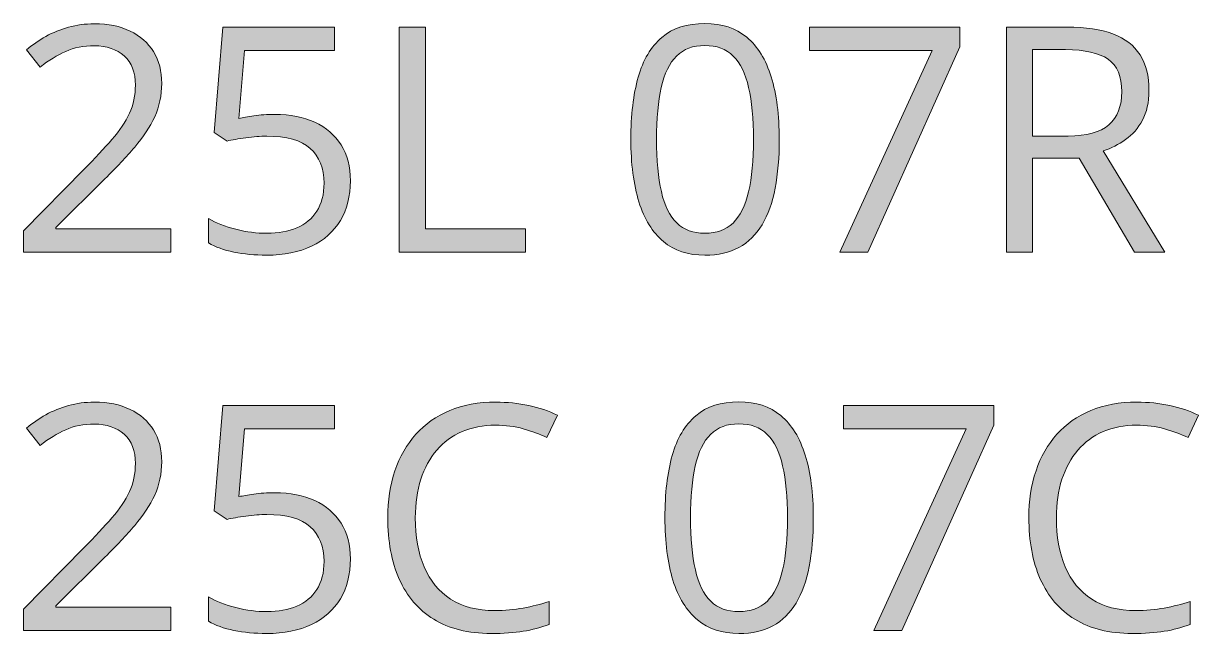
# Model space of a CAD drawing. Extents: x 210.6 to 255.3, y -405.4 to -353.4.
# Drawn here: x 210.62 to 255.34, y -376.63 to -353.41 of the extents above; entities that cross this region are included whole.
import ezdxf

# ---------------------------------------------------------------- set-up
doc = ezdxf.new("R2010")
doc.units = 0
doc.header["$MEASUREMENT"] = 0
doc.layers.add('Layer 1', color=7, linetype='Continuous', lineweight=0)

# ---------------------------------------------------------------- blocks, each defined once
blk = doc.blocks.new('Block_1')
at = {"layer": 'Layer 1', "true_color": 0x231f20, "transparency": 33554687}
h = blk.add_hatch(color=250, dxfattribs=at)
h.dxf.hatch_style = 2
edge = h.paths.add_edge_path()
edge.add_spline(control_points=[(216.233, -362.111), (216.233, -362.111), (210.62, -362.111), (210.62, -362.111), (210.62, -362.111), (210.62, -361.297), (210.62, -361.297), (210.62, -361.297), (212.911, -358.971), (212.911, -358.971), (213.336, -358.541), (213.695, -358.158), (213.986, -357.822), (214.277, -357.486), (214.499, -357.155), (214.651, -356.829), (214.803, -356.503), (214.879, -356.145), (214.879, -355.754), (214.879, -355.27), (214.736, -354.899), (214.449, -354.644), (214.162, -354.388), (213.784, -354.26), (213.315, -354.26), (212.905, -354.26), (212.542, -354.33), (212.225, -354.471), (211.909, -354.611), (211.584, -354.811), (211.252, -355.068), (211.252, -355.068), (210.731, -354.412), (210.731, -354.412), (210.958, -354.221), (211.205, -354.051), (211.472, -353.902), (211.74, -353.754), (212.027, -353.637), (212.333, -353.551), (212.64, -353.465), (212.967, -353.422), (213.315, -353.422), (213.842, -353.422), (214.297, -353.514), (214.68, -353.697), (215.063, -353.881), (215.359, -354.143), (215.568, -354.482), (215.777, -354.822), (215.881, -355.227), (215.881, -355.695), (215.881, -356.148), (215.792, -356.569), (215.612, -356.958), (215.432, -357.347), (215.18, -357.731), (214.856, -358.112), (214.532, -358.493), (214.153, -358.896), (213.719, -359.322), (213.719, -359.322), (211.856, -361.18), (211.856, -361.18), (211.856, -361.18), (211.856, -361.221), (211.856, -361.221), (211.856, -361.221), (216.233, -361.221), (216.233, -361.221), (216.233, -361.221), (216.233, -362.111), (216.233, -362.111)], knot_values=[0, 0, 0, 0, 1, 1, 1, 2, 2, 2, 3, 3, 3, 4, 4, 4, 5, 5, 5, 6, 6, 6, 7, 7, 7, 8, 8, 8, 9, 9, 9, 10, 10, 10, 11, 11, 11, 12, 12, 12, 13, 13, 13, 14, 14, 14, 15, 15, 15, 16, 16, 16, 17, 17, 17, 18, 18, 18, 19, 19, 19, 20, 20, 20, 21, 21, 21, 22, 22, 22, 23, 23, 23, 24, 24, 24, 24], degree=3, periodic=0)
h = blk.add_hatch(color=250, dxfattribs=at)
h.dxf.hatch_style = 2
edge = h.paths.add_edge_path()
edge.add_spline(control_points=[(220.188, -356.873), (220.77, -356.873), (221.276, -356.972), (221.706, -357.169), (222.135, -357.366), (222.468, -357.652), (222.705, -358.027), (222.941, -358.402), (223.059, -358.857), (223.059, -359.393), (223.059, -359.979), (222.932, -360.483), (222.678, -360.907), (222.424, -361.331), (222.059, -361.657), (221.583, -361.886), (221.106, -362.114), (220.536, -362.229), (219.872, -362.229), (219.426, -362.229), (219.012, -362.189), (218.629, -362.111), (218.247, -362.033), (217.924, -361.916), (217.663, -361.76), (217.663, -361.76), (217.663, -360.834), (217.663, -360.834), (217.948, -361.006), (218.293, -361.143), (218.7, -361.244), (219.106, -361.346), (219.5, -361.396), (219.883, -361.396), (220.317, -361.396), (220.697, -361.327), (221.023, -361.188), (221.349, -361.05), (221.603, -360.839), (221.785, -360.556), (221.966, -360.272), (222.057, -359.916), (222.057, -359.486), (222.057, -358.916), (221.882, -358.476), (221.533, -358.165), (221.183, -357.854), (220.631, -357.699), (219.877, -357.699), (219.635, -357.699), (219.37, -357.719), (219.081, -357.758), (218.792, -357.797), (218.553, -357.84), (218.366, -357.887), (218.366, -357.887), (217.874, -357.564), (217.874, -357.564), (217.874, -357.564), (218.202, -353.545), (218.202, -353.545), (218.202, -353.545), (222.461, -353.545), (222.461, -353.545), (222.461, -353.545), (222.461, -354.436), (222.461, -354.436), (222.461, -354.436), (219.034, -354.436), (219.034, -354.436), (219.034, -354.436), (218.817, -357.02), (218.817, -357.02), (218.965, -356.988), (219.157, -356.956), (219.391, -356.923), (219.625, -356.89), (219.891, -356.873), (220.188, -356.873)], knot_values=[0, 0, 0, 0, 1, 1, 1, 2, 2, 2, 3, 3, 3, 4, 4, 4, 5, 5, 5, 6, 6, 6, 7, 7, 7, 8, 8, 8, 9, 9, 9, 10, 10, 10, 11, 11, 11, 12, 12, 12, 13, 13, 13, 14, 14, 14, 15, 15, 15, 16, 16, 16, 17, 17, 17, 18, 18, 18, 19, 19, 19, 20, 20, 20, 21, 21, 21, 22, 22, 22, 23, 23, 23, 24, 24, 24, 25, 25, 25, 26, 26, 26, 26], degree=3, periodic=0)
h = blk.add_hatch(color=250, dxfattribs=at)
h.dxf.hatch_style = 2
edge = h.paths.add_edge_path()
edge.add_spline(control_points=[(224.922, -362.111), (224.922, -362.111), (224.922, -353.545), (224.922, -353.545), (224.922, -353.545), (225.918, -353.545), (225.918, -353.545), (225.918, -353.545), (225.918, -361.221), (225.918, -361.221), (225.918, -361.221), (229.721, -361.221), (229.721, -361.221), (229.721, -361.221), (229.721, -362.111), (229.721, -362.111), (229.721, -362.111), (224.922, -362.111), (224.922, -362.111)], knot_values=[0, 0, 0, 0, 1, 1, 1, 2, 2, 2, 3, 3, 3, 4, 4, 4, 5, 5, 5, 6, 6, 6, 6], degree=3, periodic=0)
h = blk.add_hatch(color=250, dxfattribs=at)
h.dxf.hatch_style = 2
edge = h.paths.add_edge_path()
edge.add_spline(control_points=[(234.713, -357.816), (234.713, -358.613), (234.774, -359.277), (234.895, -359.809), (235.016, -360.34), (235.212, -360.737), (235.484, -361.001), (235.755, -361.265), (236.112, -361.396), (236.553, -361.396), (236.995, -361.396), (237.351, -361.266), (237.623, -361.004), (237.894, -360.742), (238.091, -360.346), (238.214, -359.814), (238.337, -359.283), (238.399, -358.617), (238.399, -357.816), (238.399, -357.031), (238.338, -356.374), (238.217, -355.845), (238.096, -355.315), (237.901, -354.917), (237.631, -354.649), (237.362, -354.382), (237.002, -354.248), (236.553, -354.248), (236.104, -354.248), (235.745, -354.382), (235.475, -354.649), (235.206, -354.917), (235.011, -355.315), (234.892, -355.845), (234.773, -356.374), (234.713, -357.031), (234.713, -357.816)], knot_values=[0, 0, 0, 0, 1, 1, 1, 2, 2, 2, 3, 3, 3, 4, 4, 4, 5, 5, 5, 6, 6, 6, 7, 7, 7, 8, 8, 8, 9, 9, 9, 10, 10, 10, 11, 11, 11, 12, 12, 12, 12], degree=3, periodic=0)
edge = h.paths.add_edge_path()
edge.add_spline(control_points=[(239.383, -357.816), (239.383, -358.512), (239.331, -359.133), (239.225, -359.68), (239.12, -360.227), (238.954, -360.689), (238.727, -361.068), (238.5, -361.447), (238.208, -361.735), (237.848, -361.933), (237.489, -362.13), (237.057, -362.229), (236.553, -362.229), (235.917, -362.229), (235.39, -362.055), (234.974, -361.707), (234.558, -361.359), (234.248, -360.856), (234.042, -360.198), (233.837, -359.54), (233.735, -358.746), (233.735, -357.816), (233.735, -356.902), (233.828, -356.116), (234.013, -355.458), (234.199, -354.8), (234.499, -354.294), (234.913, -353.94), (235.327, -353.587), (235.874, -353.41), (236.553, -353.41), (237.198, -353.41), (237.729, -353.585), (238.147, -353.935), (238.565, -354.284), (238.875, -354.788), (239.079, -355.446), (239.282, -356.104), (239.383, -356.895), (239.383, -357.816)], knot_values=[0, 0, 0, 0, 1, 1, 1, 2, 2, 2, 3, 3, 3, 4, 4, 4, 5, 5, 5, 6, 6, 6, 7, 7, 7, 8, 8, 8, 9, 9, 9, 10, 10, 10, 11, 11, 11, 12, 12, 12, 13, 13, 13, 13], degree=3, periodic=0)
h = blk.add_hatch(color=250, dxfattribs=at)
h.dxf.hatch_style = 2
edge = h.paths.add_edge_path()
edge.add_spline(control_points=[(241.692, -362.111), (241.692, -362.111), (245.208, -354.436), (245.208, -354.436), (245.208, -354.436), (240.538, -354.436), (240.538, -354.436), (240.538, -354.436), (240.538, -353.545), (240.538, -353.545), (240.538, -353.545), (246.25, -353.545), (246.25, -353.545), (246.25, -353.545), (246.25, -354.295), (246.25, -354.295), (246.25, -354.295), (242.758, -362.111), (242.758, -362.111), (242.758, -362.111), (241.692, -362.111), (241.692, -362.111)], knot_values=[0, 0, 0, 0, 1, 1, 1, 2, 2, 2, 3, 3, 3, 4, 4, 4, 5, 5, 5, 6, 6, 6, 7, 7, 7, 7], degree=3, periodic=0)
h = blk.add_hatch(color=250, dxfattribs=at)
h.dxf.hatch_style = 2
edge = h.paths.add_edge_path()
edge.add_spline(control_points=[(250.282, -354.406), (250.282, -354.406), (249.022, -354.406), (249.022, -354.406), (249.022, -354.406), (249.022, -357.693), (249.022, -357.693), (249.022, -357.693), (250.381, -357.693), (250.381, -357.693), (251.081, -357.693), (251.595, -357.551), (251.925, -357.266), (252.255, -356.98), (252.42, -356.561), (252.42, -356.006), (252.42, -355.424), (252.246, -355.012), (251.896, -354.77), (251.546, -354.527), (251.008, -354.406), (250.282, -354.406)], knot_values=[0, 0, 0, 0, 1, 1, 1, 2, 2, 2, 3, 3, 3, 4, 4, 4, 5, 5, 5, 6, 6, 6, 7, 7, 7, 7], degree=3, periodic=0)
edge = h.paths.add_edge_path()
edge.add_spline(control_points=[(250.34, -353.545), (251.043, -353.545), (251.625, -353.632), (252.083, -353.806), (252.542, -353.979), (252.885, -354.244), (253.112, -354.6), (253.338, -354.955), (253.452, -355.408), (253.452, -355.959), (253.452, -356.412), (253.37, -356.79), (253.206, -357.093), (253.042, -357.396), (252.827, -357.641), (252.561, -357.828), (252.295, -358.016), (252.012, -358.16), (251.711, -358.262), (251.711, -358.262), (254.061, -362.111), (254.061, -362.111), (254.061, -362.111), (252.901, -362.111), (252.901, -362.111), (252.901, -362.111), (250.803, -358.537), (250.803, -358.537), (250.803, -358.537), (249.022, -358.537), (249.022, -358.537), (249.022, -358.537), (249.022, -362.111), (249.022, -362.111), (249.022, -362.111), (248.026, -362.111), (248.026, -362.111), (248.026, -362.111), (248.026, -353.545), (248.026, -353.545), (248.026, -353.545), (250.34, -353.545), (250.34, -353.545)], knot_values=[0, 0, 0, 0, 1, 1, 1, 2, 2, 2, 3, 3, 3, 4, 4, 4, 5, 5, 5, 6, 6, 6, 7, 7, 7, 8, 8, 8, 9, 9, 9, 10, 10, 10, 11, 11, 11, 12, 12, 12, 13, 13, 13, 14, 14, 14, 14], degree=3, periodic=0)
h = blk.add_hatch(color=250, dxfattribs=at)
h.dxf.hatch_style = 2
edge = h.paths.add_edge_path()
edge.add_spline(control_points=[(216.233, -376.511), (216.233, -376.511), (210.62, -376.511), (210.62, -376.511), (210.62, -376.511), (210.62, -375.697), (210.62, -375.697), (210.62, -375.697), (212.911, -373.371), (212.911, -373.371), (213.336, -372.941), (213.695, -372.558), (213.986, -372.222), (214.277, -371.886), (214.499, -371.555), (214.651, -371.229), (214.803, -370.903), (214.879, -370.544), (214.879, -370.154), (214.879, -369.669), (214.736, -369.299), (214.449, -369.043), (214.162, -368.788), (213.784, -368.66), (213.315, -368.66), (212.905, -368.66), (212.542, -368.73), (212.225, -368.871), (211.909, -369.011), (211.584, -369.21), (211.252, -369.468), (211.252, -369.468), (210.731, -368.812), (210.731, -368.812), (210.958, -368.621), (211.205, -368.451), (211.472, -368.302), (211.74, -368.154), (212.027, -368.037), (212.333, -367.951), (212.64, -367.865), (212.967, -367.822), (213.315, -367.822), (213.842, -367.822), (214.297, -367.914), (214.68, -368.097), (215.063, -368.281), (215.359, -368.542), (215.568, -368.882), (215.777, -369.222), (215.881, -369.626), (215.881, -370.095), (215.881, -370.548), (215.792, -370.969), (215.612, -371.358), (215.432, -371.747), (215.18, -372.131), (214.856, -372.512), (214.532, -372.893), (214.153, -373.296), (213.719, -373.722), (213.719, -373.722), (211.856, -375.58), (211.856, -375.58), (211.856, -375.58), (211.856, -375.621), (211.856, -375.621), (211.856, -375.621), (216.233, -375.621), (216.233, -375.621), (216.233, -375.621), (216.233, -376.511), (216.233, -376.511)], knot_values=[0, 0, 0, 0, 1, 1, 1, 2, 2, 2, 3, 3, 3, 4, 4, 4, 5, 5, 5, 6, 6, 6, 7, 7, 7, 8, 8, 8, 9, 9, 9, 10, 10, 10, 11, 11, 11, 12, 12, 12, 13, 13, 13, 14, 14, 14, 15, 15, 15, 16, 16, 16, 17, 17, 17, 18, 18, 18, 19, 19, 19, 20, 20, 20, 21, 21, 21, 22, 22, 22, 23, 23, 23, 24, 24, 24, 24], degree=3, periodic=0)
h = blk.add_hatch(color=250, dxfattribs=at)
h.dxf.hatch_style = 2
edge = h.paths.add_edge_path()
edge.add_spline(control_points=[(220.188, -371.273), (220.77, -371.273), (221.276, -371.372), (221.706, -371.569), (222.135, -371.766), (222.468, -372.052), (222.705, -372.427), (222.941, -372.802), (223.059, -373.257), (223.059, -373.792), (223.059, -374.378), (222.932, -374.883), (222.678, -375.307), (222.424, -375.731), (222.059, -376.057), (221.583, -376.286), (221.106, -376.514), (220.536, -376.628), (219.872, -376.628), (219.426, -376.628), (219.012, -376.589), (218.629, -376.511), (218.247, -376.433), (217.924, -376.316), (217.663, -376.16), (217.663, -376.16), (217.663, -375.234), (217.663, -375.234), (217.948, -375.406), (218.293, -375.542), (218.7, -375.644), (219.106, -375.746), (219.5, -375.796), (219.883, -375.796), (220.317, -375.796), (220.697, -375.727), (221.023, -375.588), (221.349, -375.45), (221.603, -375.239), (221.785, -374.956), (221.966, -374.672), (222.057, -374.316), (222.057, -373.886), (222.057, -373.316), (221.882, -372.875), (221.533, -372.565), (221.183, -372.254), (220.631, -372.099), (219.877, -372.099), (219.635, -372.099), (219.37, -372.119), (219.081, -372.158), (218.792, -372.197), (218.553, -372.24), (218.366, -372.287), (218.366, -372.287), (217.874, -371.964), (217.874, -371.964), (217.874, -371.964), (218.202, -367.945), (218.202, -367.945), (218.202, -367.945), (222.461, -367.945), (222.461, -367.945), (222.461, -367.945), (222.461, -368.835), (222.461, -368.835), (222.461, -368.835), (219.034, -368.835), (219.034, -368.835), (219.034, -368.835), (218.817, -371.419), (218.817, -371.419), (218.965, -371.388), (219.157, -371.356), (219.391, -371.323), (219.625, -371.29), (219.891, -371.273), (220.188, -371.273)], knot_values=[0, 0, 0, 0, 1, 1, 1, 2, 2, 2, 3, 3, 3, 4, 4, 4, 5, 5, 5, 6, 6, 6, 7, 7, 7, 8, 8, 8, 9, 9, 9, 10, 10, 10, 11, 11, 11, 12, 12, 12, 13, 13, 13, 14, 14, 14, 15, 15, 15, 16, 16, 16, 17, 17, 17, 18, 18, 18, 19, 19, 19, 20, 20, 20, 21, 21, 21, 22, 22, 22, 23, 23, 23, 24, 24, 24, 25, 25, 25, 26, 26, 26, 26], degree=3, periodic=0)
h = blk.add_hatch(color=250, dxfattribs=at)
h.dxf.hatch_style = 2
edge = h.paths.add_edge_path()
edge.add_spline(control_points=[(228.584, -368.701), (228.112, -368.701), (227.687, -368.782), (227.31, -368.944), (226.933, -369.106), (226.613, -369.34), (226.349, -369.647), (226.085, -369.954), (225.883, -370.324), (225.743, -370.757), (225.602, -371.191), (225.532, -371.679), (225.532, -372.222), (225.532, -372.941), (225.644, -373.565), (225.869, -374.094), (226.093, -374.624), (226.429, -375.033), (226.876, -375.322), (227.324, -375.611), (227.883, -375.755), (228.555, -375.755), (228.938, -375.755), (229.298, -375.723), (229.636, -375.659), (229.974, -375.594), (230.303, -375.513), (230.624, -375.416), (230.624, -375.416), (230.624, -376.283), (230.624, -376.283), (230.311, -376.4), (229.983, -376.487), (229.639, -376.543), (229.295, -376.6), (228.887, -376.628), (228.415, -376.628), (227.543, -376.628), (226.816, -376.448), (226.232, -376.086), (225.648, -375.725), (225.21, -375.214), (224.919, -374.554), (224.628, -373.894), (224.483, -373.115), (224.483, -372.216), (224.483, -371.568), (224.574, -370.975), (224.755, -370.438), (224.937, -369.901), (225.203, -369.437), (225.552, -369.046), (225.902, -368.656), (226.332, -368.354), (226.841, -368.141), (227.351, -367.928), (227.936, -367.822), (228.596, -367.822), (229.03, -367.822), (229.448, -367.865), (229.85, -367.951), (230.252, -368.037), (230.616, -368.16), (230.94, -368.32), (230.94, -368.32), (230.542, -369.164), (230.542, -369.164), (230.268, -369.039), (229.968, -368.93), (229.642, -368.838), (229.316, -368.747), (228.963, -368.701), (228.584, -368.701)], knot_values=[0, 0, 0, 0, 1, 1, 1, 2, 2, 2, 3, 3, 3, 4, 4, 4, 5, 5, 5, 6, 6, 6, 7, 7, 7, 8, 8, 8, 9, 9, 9, 10, 10, 10, 11, 11, 11, 12, 12, 12, 13, 13, 13, 14, 14, 14, 15, 15, 15, 16, 16, 16, 17, 17, 17, 18, 18, 18, 19, 19, 19, 20, 20, 20, 21, 21, 21, 22, 22, 22, 23, 23, 23, 24, 24, 24, 24], degree=3, periodic=0)
h = blk.add_hatch(color=250, dxfattribs=at)
h.dxf.hatch_style = 2
edge = h.paths.add_edge_path()
edge.add_spline(control_points=[(236.008, -372.216), (236.008, -373.013), (236.069, -373.677), (236.19, -374.208), (236.311, -374.74), (236.507, -375.137), (236.779, -375.401), (237.05, -375.665), (237.407, -375.796), (237.848, -375.796), (238.29, -375.796), (238.646, -375.666), (238.917, -375.404), (239.189, -375.142), (239.386, -374.746), (239.509, -374.214), (239.632, -373.683), (239.694, -373.017), (239.694, -372.216), (239.694, -371.431), (239.633, -370.774), (239.512, -370.245), (239.391, -369.715), (239.196, -369.317), (238.926, -369.049), (238.657, -368.782), (238.297, -368.648), (237.848, -368.648), (237.399, -368.648), (237.04, -368.782), (236.77, -369.049), (236.5, -369.317), (236.306, -369.715), (236.187, -370.245), (236.068, -370.774), (236.008, -371.431), (236.008, -372.216)], knot_values=[0, 0, 0, 0, 1, 1, 1, 2, 2, 2, 3, 3, 3, 4, 4, 4, 5, 5, 5, 6, 6, 6, 7, 7, 7, 8, 8, 8, 9, 9, 9, 10, 10, 10, 11, 11, 11, 12, 12, 12, 12], degree=3, periodic=0)
edge = h.paths.add_edge_path()
edge.add_spline(control_points=[(240.678, -372.216), (240.678, -372.912), (240.625, -373.533), (240.52, -374.08), (240.415, -374.626), (240.249, -375.089), (240.022, -375.468), (239.795, -375.847), (239.502, -376.135), (239.143, -376.333), (238.784, -376.53), (238.352, -376.628), (237.848, -376.628), (237.211, -376.628), (236.685, -376.455), (236.269, -376.107), (235.853, -375.759), (235.542, -375.256), (235.337, -374.598), (235.132, -373.94), (235.03, -373.146), (235.03, -372.216), (235.03, -371.302), (235.123, -370.516), (235.308, -369.858), (235.494, -369.2), (235.793, -368.694), (236.208, -368.34), (236.622, -367.987), (237.168, -367.81), (237.848, -367.81), (238.493, -367.81), (239.024, -367.985), (239.442, -368.334), (239.86, -368.684), (240.17, -369.188), (240.374, -369.846), (240.577, -370.504), (240.678, -371.294), (240.678, -372.216)], knot_values=[0, 0, 0, 0, 1, 1, 1, 2, 2, 2, 3, 3, 3, 4, 4, 4, 5, 5, 5, 6, 6, 6, 7, 7, 7, 8, 8, 8, 9, 9, 9, 10, 10, 10, 11, 11, 11, 12, 12, 12, 13, 13, 13, 13], degree=3, periodic=0)
h = blk.add_hatch(color=250, dxfattribs=at)
h.dxf.hatch_style = 2
edge = h.paths.add_edge_path()
edge.add_spline(control_points=[(242.987, -376.511), (242.987, -376.511), (246.502, -368.835), (246.502, -368.835), (246.502, -368.835), (241.833, -368.835), (241.833, -368.835), (241.833, -368.835), (241.833, -367.945), (241.833, -367.945), (241.833, -367.945), (247.545, -367.945), (247.545, -367.945), (247.545, -367.945), (247.545, -368.695), (247.545, -368.695), (247.545, -368.695), (244.053, -376.511), (244.053, -376.511), (244.053, -376.511), (242.987, -376.511), (242.987, -376.511)], knot_values=[0, 0, 0, 0, 1, 1, 1, 2, 2, 2, 3, 3, 3, 4, 4, 4, 5, 5, 5, 6, 6, 6, 7, 7, 7, 7], degree=3, periodic=0)
h = blk.add_hatch(color=250, dxfattribs=at)
h.dxf.hatch_style = 2
edge = h.paths.add_edge_path()
edge.add_spline(control_points=[(252.983, -368.701), (252.51, -368.701), (252.085, -368.782), (251.708, -368.944), (251.332, -369.106), (251.011, -369.34), (250.748, -369.647), (250.484, -369.954), (250.282, -370.324), (250.141, -370.757), (250, -371.191), (249.93, -371.679), (249.93, -372.222), (249.93, -372.941), (250.042, -373.565), (250.267, -374.094), (250.492, -374.624), (250.828, -375.033), (251.275, -375.322), (251.722, -375.611), (252.282, -375.755), (252.954, -375.755), (253.336, -375.755), (253.697, -375.723), (254.035, -375.659), (254.373, -375.594), (254.702, -375.513), (255.022, -375.416), (255.022, -375.416), (255.022, -376.283), (255.022, -376.283), (254.709, -376.4), (254.381, -376.487), (254.038, -376.543), (253.694, -376.6), (253.286, -376.628), (252.813, -376.628), (251.942, -376.628), (251.214, -376.448), (250.63, -376.086), (250.046, -375.725), (249.609, -375.214), (249.318, -374.554), (249.027, -373.894), (248.881, -373.115), (248.881, -372.216), (248.881, -371.568), (248.972, -370.975), (249.154, -370.438), (249.335, -369.901), (249.601, -369.437), (249.951, -369.046), (250.3, -368.656), (250.73, -368.354), (251.24, -368.141), (251.75, -367.928), (252.334, -367.822), (252.995, -367.822), (253.428, -367.822), (253.846, -367.865), (254.249, -367.951), (254.651, -368.037), (255.014, -368.16), (255.338, -368.32), (255.338, -368.32), (254.94, -369.164), (254.94, -369.164), (254.667, -369.039), (254.367, -368.93), (254.041, -368.838), (253.714, -368.747), (253.362, -368.701), (252.983, -368.701)], knot_values=[0, 0, 0, 0, 1, 1, 1, 2, 2, 2, 3, 3, 3, 4, 4, 4, 5, 5, 5, 6, 6, 6, 7, 7, 7, 8, 8, 8, 9, 9, 9, 10, 10, 10, 11, 11, 11, 12, 12, 12, 13, 13, 13, 14, 14, 14, 15, 15, 15, 16, 16, 16, 17, 17, 17, 18, 18, 18, 19, 19, 19, 20, 20, 20, 21, 21, 21, 22, 22, 22, 23, 23, 23, 24, 24, 24, 24], degree=3, periodic=0)
at = {"layer": 'Layer 1'}
for points, knots in [([(216.233, -362.111), (216.233, -362.111), (210.62, -362.111), (210.62, -362.111), (210.62, -362.111), (210.62, -361.297), (210.62, -361.297), (210.62, -361.297), (212.911, -358.971), (212.911, -358.971), (213.336, -358.541), (213.695, -358.158), (213.986, -357.822), (214.277, -357.486), (214.499, -357.155), (214.651, -356.829), (214.803, -356.503), (214.879, -356.145), (214.879, -355.754), (214.879, -355.27), (214.736, -354.899), (214.449, -354.644), (214.162, -354.388), (213.784, -354.26), (213.315, -354.26), (212.905, -354.26), (212.542, -354.33), (212.225, -354.471), (211.909, -354.611), (211.584, -354.811), (211.252, -355.068), (211.252, -355.068), (210.731, -354.412), (210.731, -354.412), (210.958, -354.221), (211.205, -354.051), (211.472, -353.902), (211.74, -353.754), (212.027, -353.637), (212.333, -353.551), (212.64, -353.465), (212.967, -353.422), (213.315, -353.422), (213.842, -353.422), (214.297, -353.514), (214.68, -353.697), (215.063, -353.881), (215.359, -354.143), (215.568, -354.482), (215.777, -354.822), (215.881, -355.227), (215.881, -355.695), (215.881, -356.148), (215.792, -356.569), (215.612, -356.958), (215.432, -357.347), (215.18, -357.731), (214.856, -358.112), (214.532, -358.493), (214.153, -358.896), (213.719, -359.322), (213.719, -359.322), (211.856, -361.18), (211.856, -361.18), (211.856, -361.18), (211.856, -361.221), (211.856, -361.221), (211.856, -361.221), (216.233, -361.221), (216.233, -361.221), (216.233, -361.221), (216.233, -362.111), (216.233, -362.111)], [0, 0, 0, 0, 1, 1, 1, 2, 2, 2, 3, 3, 3, 4, 4, 4, 5, 5, 5, 6, 6, 6, 7, 7, 7, 8, 8, 8, 9, 9, 9, 10, 10, 10, 11, 11, 11, 12, 12, 12, 13, 13, 13, 14, 14, 14, 15, 15, 15, 16, 16, 16, 17, 17, 17, 18, 18, 18, 19, 19, 19, 20, 20, 20, 21, 21, 21, 22, 22, 22, 23, 23, 23, 24, 24, 24, 24]), ([(220.188, -356.873), (220.77, -356.873), (221.276, -356.972), (221.706, -357.169), (222.135, -357.366), (222.468, -357.652), (222.705, -358.027), (222.941, -358.402), (223.059, -358.857), (223.059, -359.393), (223.059, -359.979), (222.932, -360.483), (222.678, -360.907), (222.424, -361.331), (222.059, -361.657), (221.583, -361.886), (221.106, -362.114), (220.536, -362.229), (219.872, -362.229), (219.426, -362.229), (219.012, -362.189), (218.629, -362.111), (218.247, -362.033), (217.924, -361.916), (217.663, -361.76), (217.663, -361.76), (217.663, -360.834), (217.663, -360.834), (217.948, -361.006), (218.293, -361.143), (218.7, -361.244), (219.106, -361.346), (219.5, -361.396), (219.883, -361.396), (220.317, -361.396), (220.697, -361.327), (221.023, -361.188), (221.349, -361.05), (221.603, -360.839), (221.785, -360.556), (221.966, -360.272), (222.057, -359.916), (222.057, -359.486), (222.057, -358.916), (221.882, -358.476), (221.533, -358.165), (221.183, -357.854), (220.631, -357.699), (219.877, -357.699), (219.635, -357.699), (219.37, -357.719), (219.081, -357.758), (218.792, -357.797), (218.553, -357.84), (218.366, -357.887), (218.366, -357.887), (217.874, -357.564), (217.874, -357.564), (217.874, -357.564), (218.202, -353.545), (218.202, -353.545), (218.202, -353.545), (222.461, -353.545), (222.461, -353.545), (222.461, -353.545), (222.461, -354.436), (222.461, -354.436), (222.461, -354.436), (219.034, -354.436), (219.034, -354.436), (219.034, -354.436), (218.817, -357.02), (218.817, -357.02), (218.965, -356.988), (219.157, -356.956), (219.391, -356.923), (219.625, -356.89), (219.891, -356.873), (220.188, -356.873)], [0, 0, 0, 0, 1, 1, 1, 2, 2, 2, 3, 3, 3, 4, 4, 4, 5, 5, 5, 6, 6, 6, 7, 7, 7, 8, 8, 8, 9, 9, 9, 10, 10, 10, 11, 11, 11, 12, 12, 12, 13, 13, 13, 14, 14, 14, 15, 15, 15, 16, 16, 16, 17, 17, 17, 18, 18, 18, 19, 19, 19, 20, 20, 20, 21, 21, 21, 22, 22, 22, 23, 23, 23, 24, 24, 24, 25, 25, 25, 26, 26, 26, 26]), ([(224.922, -362.111), (224.922, -362.111), (224.922, -353.545), (224.922, -353.545), (224.922, -353.545), (225.918, -353.545), (225.918, -353.545), (225.918, -353.545), (225.918, -361.221), (225.918, -361.221), (225.918, -361.221), (229.721, -361.221), (229.721, -361.221), (229.721, -361.221), (229.721, -362.111), (229.721, -362.111), (229.721, -362.111), (224.922, -362.111), (224.922, -362.111)], [0, 0, 0, 0, 1, 1, 1, 2, 2, 2, 3, 3, 3, 4, 4, 4, 5, 5, 5, 6, 6, 6, 6]), ([(239.383, -357.816), (239.383, -358.512), (239.331, -359.133), (239.225, -359.68), (239.12, -360.227), (238.954, -360.689), (238.727, -361.068), (238.5, -361.447), (238.208, -361.735), (237.848, -361.933), (237.489, -362.13), (237.057, -362.229), (236.553, -362.229), (235.917, -362.229), (235.39, -362.055), (234.974, -361.707), (234.558, -361.359), (234.248, -360.856), (234.042, -360.198), (233.837, -359.54), (233.735, -358.746), (233.735, -357.816), (233.735, -356.902), (233.828, -356.116), (234.013, -355.458), (234.199, -354.8), (234.499, -354.294), (234.913, -353.94), (235.327, -353.587), (235.874, -353.41), (236.553, -353.41), (237.198, -353.41), (237.729, -353.585), (238.147, -353.935), (238.565, -354.284), (238.875, -354.788), (239.079, -355.446), (239.282, -356.104), (239.383, -356.895), (239.383, -357.816)], [0, 0, 0, 0, 1, 1, 1, 2, 2, 2, 3, 3, 3, 4, 4, 4, 5, 5, 5, 6, 6, 6, 7, 7, 7, 8, 8, 8, 9, 9, 9, 10, 10, 10, 11, 11, 11, 12, 12, 12, 13, 13, 13, 13]), ([(241.692, -362.111), (241.692, -362.111), (245.208, -354.436), (245.208, -354.436), (245.208, -354.436), (240.538, -354.436), (240.538, -354.436), (240.538, -354.436), (240.538, -353.545), (240.538, -353.545), (240.538, -353.545), (246.25, -353.545), (246.25, -353.545), (246.25, -353.545), (246.25, -354.295), (246.25, -354.295), (246.25, -354.295), (242.758, -362.111), (242.758, -362.111), (242.758, -362.111), (241.692, -362.111), (241.692, -362.111)], [0, 0, 0, 0, 1, 1, 1, 2, 2, 2, 3, 3, 3, 4, 4, 4, 5, 5, 5, 6, 6, 6, 7, 7, 7, 7]), ([(250.34, -353.545), (251.043, -353.545), (251.625, -353.632), (252.083, -353.806), (252.542, -353.979), (252.885, -354.244), (253.112, -354.6), (253.338, -354.955), (253.452, -355.408), (253.452, -355.959), (253.452, -356.412), (253.37, -356.79), (253.206, -357.093), (253.042, -357.396), (252.827, -357.641), (252.561, -357.828), (252.295, -358.016), (252.012, -358.16), (251.711, -358.262), (251.711, -358.262), (254.061, -362.111), (254.061, -362.111), (254.061, -362.111), (252.901, -362.111), (252.901, -362.111), (252.901, -362.111), (250.803, -358.537), (250.803, -358.537), (250.803, -358.537), (249.022, -358.537), (249.022, -358.537), (249.022, -358.537), (249.022, -362.111), (249.022, -362.111), (249.022, -362.111), (248.026, -362.111), (248.026, -362.111), (248.026, -362.111), (248.026, -353.545), (248.026, -353.545), (248.026, -353.545), (250.34, -353.545), (250.34, -353.545)], [0, 0, 0, 0, 1, 1, 1, 2, 2, 2, 3, 3, 3, 4, 4, 4, 5, 5, 5, 6, 6, 6, 7, 7, 7, 8, 8, 8, 9, 9, 9, 10, 10, 10, 11, 11, 11, 12, 12, 12, 13, 13, 13, 14, 14, 14, 14]), ([(234.713, -357.816), (234.713, -358.613), (234.774, -359.277), (234.895, -359.809), (235.016, -360.34), (235.212, -360.737), (235.484, -361.001), (235.755, -361.265), (236.112, -361.396), (236.553, -361.396), (236.995, -361.396), (237.351, -361.266), (237.623, -361.004), (237.894, -360.742), (238.091, -360.346), (238.214, -359.814), (238.337, -359.283), (238.399, -358.617), (238.399, -357.816), (238.399, -357.031), (238.338, -356.374), (238.217, -355.845), (238.096, -355.315), (237.901, -354.917), (237.631, -354.649), (237.362, -354.382), (237.002, -354.248), (236.553, -354.248), (236.104, -354.248), (235.745, -354.382), (235.475, -354.649), (235.206, -354.917), (235.011, -355.315), (234.892, -355.845), (234.773, -356.374), (234.713, -357.031), (234.713, -357.816)], [0, 0, 0, 0, 1, 1, 1, 2, 2, 2, 3, 3, 3, 4, 4, 4, 5, 5, 5, 6, 6, 6, 7, 7, 7, 8, 8, 8, 9, 9, 9, 10, 10, 10, 11, 11, 11, 12, 12, 12, 12]), ([(250.282, -354.406), (250.282, -354.406), (249.022, -354.406), (249.022, -354.406), (249.022, -354.406), (249.022, -357.693), (249.022, -357.693), (249.022, -357.693), (250.381, -357.693), (250.381, -357.693), (251.081, -357.693), (251.595, -357.551), (251.925, -357.266), (252.255, -356.98), (252.42, -356.561), (252.42, -356.006), (252.42, -355.424), (252.246, -355.012), (251.896, -354.77), (251.546, -354.527), (251.008, -354.406), (250.282, -354.406)], [0, 0, 0, 0, 1, 1, 1, 2, 2, 2, 3, 3, 3, 4, 4, 4, 5, 5, 5, 6, 6, 6, 7, 7, 7, 7]), ([(216.233, -376.511), (216.233, -376.511), (210.62, -376.511), (210.62, -376.511), (210.62, -376.511), (210.62, -375.697), (210.62, -375.697), (210.62, -375.697), (212.911, -373.371), (212.911, -373.371), (213.336, -372.941), (213.695, -372.558), (213.986, -372.222), (214.277, -371.886), (214.499, -371.555), (214.651, -371.229), (214.803, -370.903), (214.879, -370.544), (214.879, -370.154), (214.879, -369.669), (214.736, -369.299), (214.449, -369.043), (214.162, -368.788), (213.784, -368.66), (213.315, -368.66), (212.905, -368.66), (212.542, -368.73), (212.225, -368.871), (211.909, -369.011), (211.584, -369.21), (211.252, -369.468), (211.252, -369.468), (210.731, -368.812), (210.731, -368.812), (210.958, -368.621), (211.205, -368.451), (211.472, -368.302), (211.74, -368.154), (212.027, -368.037), (212.333, -367.951), (212.64, -367.865), (212.967, -367.822), (213.315, -367.822), (213.842, -367.822), (214.297, -367.914), (214.68, -368.097), (215.063, -368.281), (215.359, -368.542), (215.568, -368.882), (215.777, -369.222), (215.881, -369.626), (215.881, -370.095), (215.881, -370.548), (215.792, -370.969), (215.612, -371.358), (215.432, -371.747), (215.18, -372.131), (214.856, -372.512), (214.532, -372.893), (214.153, -373.296), (213.719, -373.722), (213.719, -373.722), (211.856, -375.58), (211.856, -375.58), (211.856, -375.58), (211.856, -375.621), (211.856, -375.621), (211.856, -375.621), (216.233, -375.621), (216.233, -375.621), (216.233, -375.621), (216.233, -376.511), (216.233, -376.511)], [0, 0, 0, 0, 1, 1, 1, 2, 2, 2, 3, 3, 3, 4, 4, 4, 5, 5, 5, 6, 6, 6, 7, 7, 7, 8, 8, 8, 9, 9, 9, 10, 10, 10, 11, 11, 11, 12, 12, 12, 13, 13, 13, 14, 14, 14, 15, 15, 15, 16, 16, 16, 17, 17, 17, 18, 18, 18, 19, 19, 19, 20, 20, 20, 21, 21, 21, 22, 22, 22, 23, 23, 23, 24, 24, 24, 24]), ([(220.188, -371.273), (220.77, -371.273), (221.276, -371.372), (221.706, -371.569), (222.135, -371.766), (222.468, -372.052), (222.705, -372.427), (222.941, -372.802), (223.059, -373.257), (223.059, -373.792), (223.059, -374.378), (222.932, -374.883), (222.678, -375.307), (222.424, -375.731), (222.059, -376.057), (221.583, -376.286), (221.106, -376.514), (220.536, -376.628), (219.872, -376.628), (219.426, -376.628), (219.012, -376.589), (218.629, -376.511), (218.247, -376.433), (217.924, -376.316), (217.663, -376.16), (217.663, -376.16), (217.663, -375.234), (217.663, -375.234), (217.948, -375.406), (218.293, -375.542), (218.7, -375.644), (219.106, -375.746), (219.5, -375.796), (219.883, -375.796), (220.317, -375.796), (220.697, -375.727), (221.023, -375.588), (221.349, -375.45), (221.603, -375.239), (221.785, -374.956), (221.966, -374.672), (222.057, -374.316), (222.057, -373.886), (222.057, -373.316), (221.882, -372.875), (221.533, -372.565), (221.183, -372.254), (220.631, -372.099), (219.877, -372.099), (219.635, -372.099), (219.37, -372.119), (219.081, -372.158), (218.792, -372.197), (218.553, -372.24), (218.366, -372.287), (218.366, -372.287), (217.874, -371.964), (217.874, -371.964), (217.874, -371.964), (218.202, -367.945), (218.202, -367.945), (218.202, -367.945), (222.461, -367.945), (222.461, -367.945), (222.461, -367.945), (222.461, -368.835), (222.461, -368.835), (222.461, -368.835), (219.034, -368.835), (219.034, -368.835), (219.034, -368.835), (218.817, -371.419), (218.817, -371.419), (218.965, -371.388), (219.157, -371.356), (219.391, -371.323), (219.625, -371.29), (219.891, -371.273), (220.188, -371.273)], [0, 0, 0, 0, 1, 1, 1, 2, 2, 2, 3, 3, 3, 4, 4, 4, 5, 5, 5, 6, 6, 6, 7, 7, 7, 8, 8, 8, 9, 9, 9, 10, 10, 10, 11, 11, 11, 12, 12, 12, 13, 13, 13, 14, 14, 14, 15, 15, 15, 16, 16, 16, 17, 17, 17, 18, 18, 18, 19, 19, 19, 20, 20, 20, 21, 21, 21, 22, 22, 22, 23, 23, 23, 24, 24, 24, 25, 25, 25, 26, 26, 26, 26]), ([(228.584, -368.701), (228.112, -368.701), (227.687, -368.782), (227.31, -368.944), (226.933, -369.106), (226.613, -369.34), (226.349, -369.647), (226.085, -369.954), (225.883, -370.324), (225.743, -370.757), (225.602, -371.191), (225.532, -371.679), (225.532, -372.222), (225.532, -372.941), (225.644, -373.565), (225.869, -374.094), (226.093, -374.624), (226.429, -375.033), (226.876, -375.322), (227.324, -375.611), (227.883, -375.755), (228.555, -375.755), (228.938, -375.755), (229.298, -375.723), (229.636, -375.659), (229.974, -375.594), (230.303, -375.513), (230.624, -375.416), (230.624, -375.416), (230.624, -376.283), (230.624, -376.283), (230.311, -376.4), (229.983, -376.487), (229.639, -376.543), (229.295, -376.6), (228.887, -376.628), (228.415, -376.628), (227.543, -376.628), (226.816, -376.448), (226.232, -376.086), (225.648, -375.725), (225.21, -375.214), (224.919, -374.554), (224.628, -373.894), (224.483, -373.115), (224.483, -372.216), (224.483, -371.568), (224.574, -370.975), (224.755, -370.438), (224.937, -369.901), (225.203, -369.437), (225.552, -369.046), (225.902, -368.656), (226.332, -368.354), (226.841, -368.141), (227.351, -367.928), (227.936, -367.822), (228.596, -367.822), (229.03, -367.822), (229.448, -367.865), (229.85, -367.951), (230.252, -368.037), (230.616, -368.16), (230.94, -368.32), (230.94, -368.32), (230.542, -369.164), (230.542, -369.164), (230.268, -369.039), (229.968, -368.93), (229.642, -368.838), (229.316, -368.747), (228.963, -368.701), (228.584, -368.701)], [0, 0, 0, 0, 1, 1, 1, 2, 2, 2, 3, 3, 3, 4, 4, 4, 5, 5, 5, 6, 6, 6, 7, 7, 7, 8, 8, 8, 9, 9, 9, 10, 10, 10, 11, 11, 11, 12, 12, 12, 13, 13, 13, 14, 14, 14, 15, 15, 15, 16, 16, 16, 17, 17, 17, 18, 18, 18, 19, 19, 19, 20, 20, 20, 21, 21, 21, 22, 22, 22, 23, 23, 23, 24, 24, 24, 24]), ([(240.678, -372.216), (240.678, -372.912), (240.625, -373.533), (240.52, -374.08), (240.415, -374.626), (240.249, -375.089), (240.022, -375.468), (239.795, -375.847), (239.502, -376.135), (239.143, -376.333), (238.784, -376.53), (238.352, -376.628), (237.848, -376.628), (237.211, -376.628), (236.685, -376.455), (236.269, -376.107), (235.853, -375.759), (235.542, -375.256), (235.337, -374.598), (235.132, -373.94), (235.03, -373.146), (235.03, -372.216), (235.03, -371.302), (235.123, -370.516), (235.308, -369.858), (235.494, -369.2), (235.793, -368.694), (236.208, -368.34), (236.622, -367.987), (237.168, -367.81), (237.848, -367.81), (238.493, -367.81), (239.024, -367.985), (239.442, -368.334), (239.86, -368.684), (240.17, -369.188), (240.374, -369.846), (240.577, -370.504), (240.678, -371.294), (240.678, -372.216)], [0, 0, 0, 0, 1, 1, 1, 2, 2, 2, 3, 3, 3, 4, 4, 4, 5, 5, 5, 6, 6, 6, 7, 7, 7, 8, 8, 8, 9, 9, 9, 10, 10, 10, 11, 11, 11, 12, 12, 12, 13, 13, 13, 13]), ([(242.987, -376.511), (242.987, -376.511), (246.502, -368.835), (246.502, -368.835), (246.502, -368.835), (241.833, -368.835), (241.833, -368.835), (241.833, -368.835), (241.833, -367.945), (241.833, -367.945), (241.833, -367.945), (247.545, -367.945), (247.545, -367.945), (247.545, -367.945), (247.545, -368.695), (247.545, -368.695), (247.545, -368.695), (244.053, -376.511), (244.053, -376.511), (244.053, -376.511), (242.987, -376.511), (242.987, -376.511)], [0, 0, 0, 0, 1, 1, 1, 2, 2, 2, 3, 3, 3, 4, 4, 4, 5, 5, 5, 6, 6, 6, 7, 7, 7, 7]), ([(252.983, -368.701), (252.51, -368.701), (252.085, -368.782), (251.708, -368.944), (251.332, -369.106), (251.011, -369.34), (250.748, -369.647), (250.484, -369.954), (250.282, -370.324), (250.141, -370.757), (250, -371.191), (249.93, -371.679), (249.93, -372.222), (249.93, -372.941), (250.042, -373.565), (250.267, -374.094), (250.492, -374.624), (250.828, -375.033), (251.275, -375.322), (251.722, -375.611), (252.282, -375.755), (252.954, -375.755), (253.336, -375.755), (253.697, -375.723), (254.035, -375.659), (254.373, -375.594), (254.702, -375.513), (255.022, -375.416), (255.022, -375.416), (255.022, -376.283), (255.022, -376.283), (254.709, -376.4), (254.381, -376.487), (254.038, -376.543), (253.694, -376.6), (253.286, -376.628), (252.813, -376.628), (251.942, -376.628), (251.214, -376.448), (250.63, -376.086), (250.046, -375.725), (249.609, -375.214), (249.318, -374.554), (249.027, -373.894), (248.881, -373.115), (248.881, -372.216), (248.881, -371.568), (248.972, -370.975), (249.154, -370.438), (249.335, -369.901), (249.601, -369.437), (249.951, -369.046), (250.3, -368.656), (250.73, -368.354), (251.24, -368.141), (251.75, -367.928), (252.334, -367.822), (252.995, -367.822), (253.428, -367.822), (253.846, -367.865), (254.249, -367.951), (254.651, -368.037), (255.014, -368.16), (255.338, -368.32), (255.338, -368.32), (254.94, -369.164), (254.94, -369.164), (254.667, -369.039), (254.367, -368.93), (254.041, -368.838), (253.714, -368.747), (253.362, -368.701), (252.983, -368.701)], [0, 0, 0, 0, 1, 1, 1, 2, 2, 2, 3, 3, 3, 4, 4, 4, 5, 5, 5, 6, 6, 6, 7, 7, 7, 8, 8, 8, 9, 9, 9, 10, 10, 10, 11, 11, 11, 12, 12, 12, 13, 13, 13, 14, 14, 14, 15, 15, 15, 16, 16, 16, 17, 17, 17, 18, 18, 18, 19, 19, 19, 20, 20, 20, 21, 21, 21, 22, 22, 22, 23, 23, 23, 24, 24, 24, 24]), ([(236.008, -372.216), (236.008, -373.013), (236.069, -373.677), (236.19, -374.208), (236.311, -374.74), (236.507, -375.137), (236.779, -375.401), (237.05, -375.665), (237.407, -375.796), (237.848, -375.796), (238.29, -375.796), (238.646, -375.666), (238.917, -375.404), (239.189, -375.142), (239.386, -374.746), (239.509, -374.214), (239.632, -373.683), (239.694, -373.017), (239.694, -372.216), (239.694, -371.431), (239.633, -370.774), (239.512, -370.245), (239.391, -369.715), (239.196, -369.317), (238.926, -369.049), (238.657, -368.782), (238.297, -368.648), (237.848, -368.648), (237.399, -368.648), (237.04, -368.782), (236.77, -369.049), (236.5, -369.317), (236.306, -369.715), (236.187, -370.245), (236.068, -370.774), (236.008, -371.431), (236.008, -372.216)], [0, 0, 0, 0, 1, 1, 1, 2, 2, 2, 3, 3, 3, 4, 4, 4, 5, 5, 5, 6, 6, 6, 7, 7, 7, 8, 8, 8, 9, 9, 9, 10, 10, 10, 11, 11, 11, 12, 12, 12, 12])]:
    blk.add_open_spline(points, degree=3, knots=knots, dxfattribs=at)
blk = doc.blocks.new('Block_0')
at = {"layer": 'Layer 1'}
blk.add_blockref('Block_1', (0, 0), dxfattribs=at)

msp = doc.modelspace()

# ---------------------------------------------------------------- block references
at = {"layer": 'Layer 1'}
msp.add_blockref('Block_0', (0, 0), dxfattribs=at)

doc.saveas('drawing.dxf')
